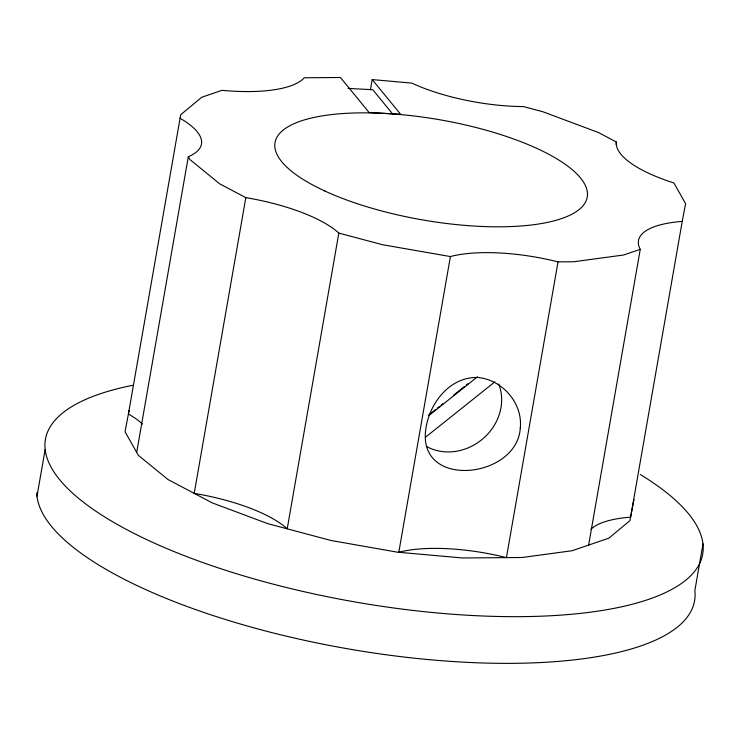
<?xml version="1.0" encoding="UTF-8"?>
<svg xmlns="http://www.w3.org/2000/svg" width="740" height="740" viewBox="0 0 740 740"><rect width="100%" height="100%" fill="white"/><g stroke="black" fill="none" stroke-linecap="round" stroke-linejoin="round"><path stroke-width="1.11" d="M37 496.207L45.149 449.513M370.398 89.808L372.183 79.578L400.618 114.275L369.168 112.573L340.418 77.487L304.214 77.783A106.329 34.096 9.9 0 1 222 90.326L201.817 97.218L180.699 114.728L128.409 413.993A102.62 32.902 9.9 0 1 142.45 424.122M136.697 452.418L188.312 156.677A102.62 32.902 9.9 0 0 180.024 118.252M245.828 197.636L194.213 493.377A106.579 34.169 9.9 0 1 287.213 528.832L338.828 233.091A106.579 34.169 9.9 0 0 245.828 197.636L219.66 183.816L189.93 159.553L188.312 156.677M558.034 261.877A102.148 32.745 9.9 0 0 450.41 256.558L398.795 552.299A102.148 32.745 9.9 0 1 506.419 557.618L558.034 261.877L573.815 261.747L623.691 254.995L640.248 249.343A105.237 33.744 9.9 0 1 682.225 221.408L685.601 203.676L673.927 182.983A104.534 33.513 9.9 0 1 616.42 142.024L598.447 132.534L542.91 111.758L523.421 106.569A102.481 32.856 9.9 0 1 411.829 83.102L372.183 79.578M616.022 144.3L616.42 142.024M588.633 545.075L640.248 249.343M682.225 221.408L630.61 517.149A105.237 33.744 9.9 0 0 590.918 529.248M703 543.891L694.851 590.585A333.62 106.967 9.9 0 1 373.413 652.948A333.62 106.967 9.9 0 1 36.769 492.794M129.084 410.46L125.032 431.725L138.315 455.294L168.045 479.557L212.186 502.867L267.723 523.643L330.882 540.459L397.352 552.17L462.611 557.979L522.199 557.488L572.076 550.736L608.817 538.184L629.934 520.673L633.986 499.417M428.404 415.269L435.61 409.516M437.405 408.082L439.209 406.649M441.012 405.215L442.807 403.772M453.611 395.151L464.415 386.539M466.209 385.096L468.013 383.662M428.941 415.538L477.55 376.743M425.537 437.201L494.847 381.886M348.059 88.393L372.775 89.734L392.82 114.191M450.41 256.558L382.497 244.718L338.828 233.091M640.377 474.553A333.62 106.967 9.9 0 1 584.48 612.914A333.62 106.967 9.9 0 1 135.17 533.984A333.62 106.967 9.9 0 1 132.562 385.337M498.714 384.042A50.043 44.428 -39.3 0 1 483.211 438.478A50.043 44.428 -39.3 0 1 426.776 446.59M520.285 428.025C517.241 479.316 414.335 490.269 426.231 426.536C430.532 401.866 450.558 376.78 477.513 377.483C502.173 379.352 522.93 403.263 520.285 428.025M324.888 191.031A158.471 50.81 9.9 0 0 583.592 205.045A158.471 50.81 9.9 0 0 384.893 113.424A158.471 50.81 9.9 0 0 324.888 191.031"/></g></svg>
